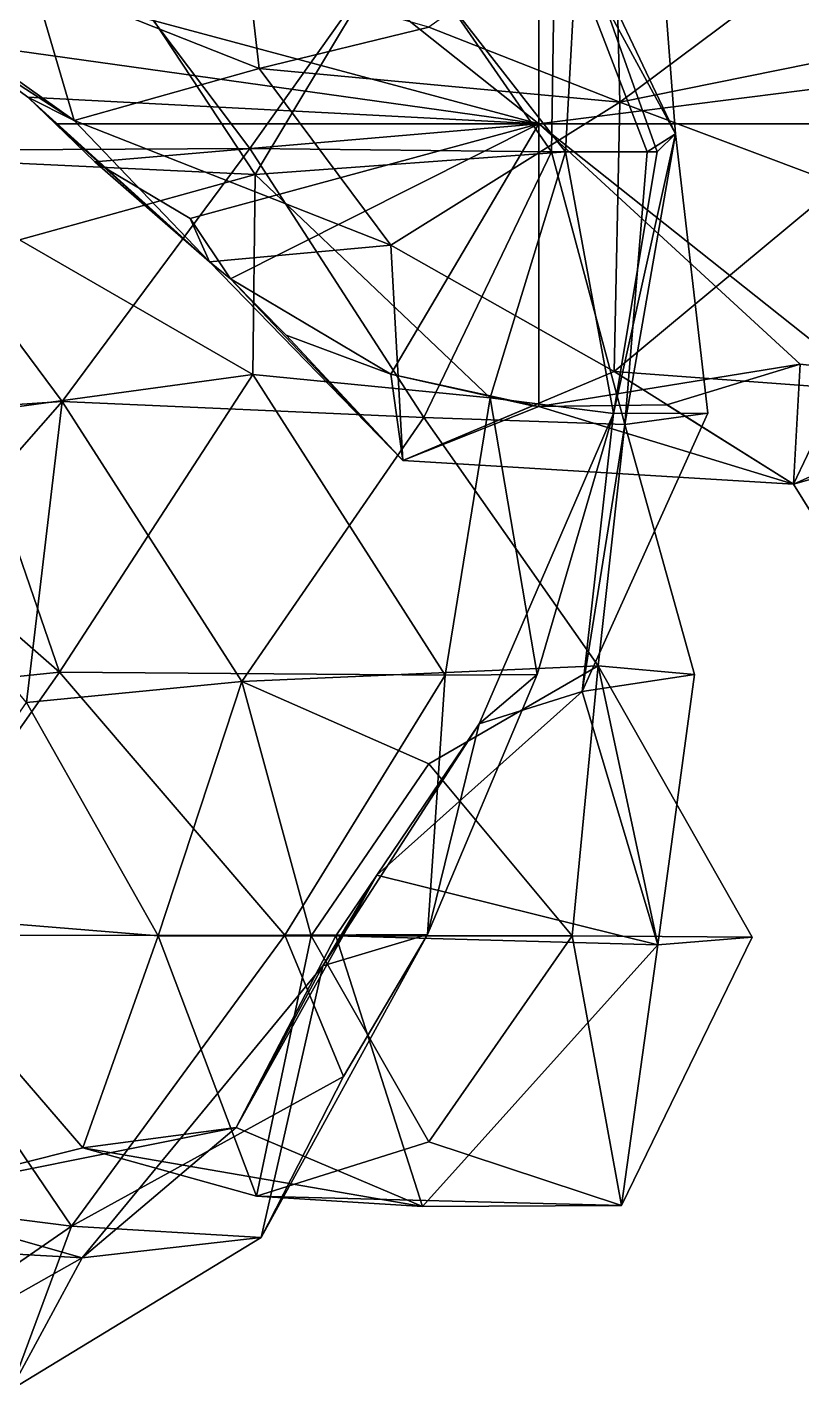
# Model space of a CAD drawing. Extents: x 290083 to 295691, y 4553739 to 4561622.
# Drawn here: x 295235.1 to 295287.9, y 4559660 to 4559752.9 of the extents above; entities that cross this region are included whole.
import ezdxf

# ---------------------------------------------------------------- set-up
doc = ezdxf.new("R2010")
doc.units = 0
doc.layers.add('Au_ppm_Pref_-_0_3', color=7, linetype='CONTINUOUS')

msp = doc.modelspace()

# ---------------------------------------------------------------- linework, layer by layer
at = {"layer": 'Au_ppm_Pref_-_0_3'}
for points in [[(295270, 4559746.296, 1880.047), (295220, 4559759.689, 1879.324), (295220, 4559785.981, 1873.488)], [(295220, 4559785.981, 1873.488), (295270, 4559785.981, 1875.981), (295270, 4559746.296, 1880.047)], [(295314.546, 4559759.851, 1882.412), (295313.134, 4559751.746, 1884.609), (295270, 4559785.981, 1875.981)], [(295270, 4559746.296, 1880.047), (295270, 4559785.981, 1875.981), (295313.134, 4559751.746, 1884.609)], [(295224.181, 4559744.079, 1799.622), (295237.581, 4559762.686, 1801.383), (295210.875, 4559760.768, 1800.137)], [(295224.181, 4559744.079, 1799.622), (295250.647, 4559742.833, 1800.165), (295237.581, 4559762.686, 1801.383)], [(295260.379, 4559759.046, 1801.66), (295237.581, 4559762.686, 1801.383), (295250.647, 4559742.833, 1800.165)], [(295271.135, 4559760.703, 1816.9), (295278.067, 4559762.183, 1811.494), (295279.343, 4559745.609, 1811.83)], [(295279.343, 4559745.609, 1811.83), (295278.067, 4559762.183, 1811.494), (295272.68, 4559759.618, 1806.333)], [(295224.751, 4559744.459, 1822.501), (295211.016, 4559761.589, 1822.92), (295237.673, 4559761.363, 1822.296)], [(295224.751, 4559744.459, 1822.501), (295237.673, 4559761.363, 1822.296), (295250.3, 4559744.611, 1822.346)], [(295237.673, 4559761.363, 1822.296), (295260.647, 4559759.163, 1821.493), (295250.3, 4559744.611, 1822.346)], [(295275.539, 4559747.761, 1872.217), (295275.191, 4559761.873, 1864.869), (295262.498, 4559752.874, 1867.784)], [(295275.539, 4559747.761, 1872.217), (295290.486, 4559758.933, 1868.489), (295275.191, 4559761.873, 1864.869)], [(295260.647, 4559759.163, 1821.493), (295271.135, 4559760.703, 1816.9), (295270.877, 4559744.365, 1821.383)], [(295277.407, 4559744.365, 1817.433), (295270.877, 4559744.365, 1821.383), (295271.135, 4559760.703, 1816.9)], [(295277.407, 4559744.365, 1817.433), (295271.135, 4559760.703, 1816.9), (295279.343, 4559745.609, 1811.83)], [(295270, 4559746.296, 1880.047), (295229.994, 4559751.87, 1880.609), (295220, 4559759.689, 1879.324)], [(295260.647, 4559759.163, 1821.493), (295270.877, 4559744.365, 1821.383), (295250.3, 4559744.611, 1822.346)], [(295272.68, 4559759.618, 1806.333), (295260.379, 4559759.046, 1801.66), (295271.82, 4559744.365, 1801.16)], [(295278.088, 4559744.365, 1805.555), (295272.68, 4559759.618, 1806.333), (295271.82, 4559744.365, 1801.16)], [(295278.088, 4559744.365, 1805.555), (295279.343, 4559745.609, 1811.83), (295272.68, 4559759.618, 1806.333)], [(295260.379, 4559759.046, 1801.66), (295250.647, 4559742.833, 1800.165), (295271.82, 4559744.365, 1801.16)], [(295275.539, 4559747.761, 1872.217), (295297.254, 4559752.148, 1872.048), (295290.486, 4559758.933, 1868.489)], [(295238.298, 4559746.505, 1876.984), (295223.631, 4559756.947, 1877.176), (295229.994, 4559751.87, 1880.609)], [(295238.298, 4559746.505, 1876.984), (295235.466, 4559756.184, 1869.752), (295223.631, 4559756.947, 1877.176)], [(295250.202, 4559756.408, 1864.443), (295235.466, 4559756.184, 1869.752), (295250.93, 4559750.069, 1871.221)], [(295250.93, 4559750.069, 1871.221), (295262.498, 4559752.874, 1867.784), (295250.202, 4559756.408, 1864.443)], [(295250.93, 4559750.069, 1871.221), (295235.466, 4559756.184, 1869.752), (295238.298, 4559746.505, 1876.984)], [(295275.539, 4559747.761, 1872.217), (295262.498, 4559752.874, 1867.784), (295250.93, 4559750.069, 1871.221)], [(295270, 4559746.296, 1880.047), (295235.146, 4559748.097, 1881.215), (295229.994, 4559751.87, 1880.609)], [(295238.298, 4559746.505, 1876.984), (295229.994, 4559751.87, 1880.609), (295235.146, 4559748.097, 1881.215)], [(295313.134, 4559751.746, 1884.609), (295312.897, 4559746.296, 1885.139), (295270, 4559746.296, 1880.047)], [(295275.539, 4559747.761, 1872.217), (295290.499, 4559742.157, 1874.769), (295297.254, 4559752.148, 1872.048)], [(295238.298, 4559746.505, 1876.984), (295259.912, 4559738.002, 1875.925), (295250.93, 4559750.069, 1871.221)], [(295275.539, 4559747.761, 1872.217), (295250.93, 4559750.069, 1871.221), (295259.912, 4559738.002, 1875.925)], [(295270, 4559746.296, 1880.047), (295237.041, 4559746.296, 1881.53), (295235.146, 4559748.097, 1881.215)], [(295247.548, 4559736.868, 1881.375), (295235.146, 4559748.097, 1881.215), (295237.041, 4559746.296, 1881.53)], [(295247.548, 4559736.868, 1881.375), (295238.298, 4559746.505, 1876.984), (295235.146, 4559748.097, 1881.215)], [(295275.539, 4559747.761, 1872.217), (295259.912, 4559738.002, 1875.925), (295275.15, 4559729.408, 1877.919)], [(295275.539, 4559747.761, 1872.217), (295275.15, 4559729.408, 1877.919), (295290.499, 4559742.157, 1874.769)], [(295239.72, 4559743.689, 1882.178), (295237.041, 4559746.296, 1881.53), (295270, 4559746.296, 1880.047)], [(295247.548, 4559736.868, 1881.375), (295237.041, 4559746.296, 1881.53), (295239.72, 4559743.689, 1882.178)], [(295247.548, 4559736.868, 1881.375), (295259.912, 4559738.002, 1875.925), (295238.298, 4559746.505, 1876.984)], [(295246.224, 4559739.827, 1883.025), (295239.72, 4559743.689, 1882.178), (295270, 4559746.296, 1880.047)], [(295270, 4559746.296, 1880.047), (295248.971, 4559735.714, 1884.115), (295246.224, 4559739.827, 1883.025)], [(295259.921, 4559729.217, 1885.539), (295248.971, 4559735.714, 1884.115), (295270, 4559746.296, 1880.047)], [(295270, 4559727.01, 1885.736), (295259.921, 4559729.217, 1885.539), (295270, 4559746.296, 1880.047)], [(295291.118, 4559729.535, 1886.262), (295287.839, 4559729.901, 1885.957), (295270, 4559746.296, 1880.047)], [(295287.839, 4559729.901, 1885.957), (295270, 4559727.01, 1885.736), (295270, 4559746.296, 1880.047)], [(295312.897, 4559746.296, 1885.139), (295291.118, 4559729.535, 1886.262), (295270, 4559746.296, 1880.047)], [(295275.103, 4559726.543, 1805.554), (295279.343, 4559745.609, 1811.83), (295278.088, 4559744.365, 1805.555)], [(295281.537, 4559726.547, 1811.494), (295279.343, 4559745.609, 1811.83), (295275.103, 4559726.543, 1805.554)], [(295277.407, 4559744.365, 1817.433), (295279.343, 4559745.609, 1811.83), (295275.884, 4559725.794, 1817.509)], [(295275.884, 4559725.794, 1817.509), (295279.343, 4559745.609, 1811.83), (295281.537, 4559726.547, 1811.494)], [(295224.751, 4559744.459, 1822.501), (295237.483, 4559727.361, 1822.472), (295211.919, 4559725.642, 1822.567)], [(295224.751, 4559744.459, 1822.501), (295250.3, 4559744.611, 1822.346), (295237.483, 4559727.361, 1822.472)], [(295250.3, 4559744.611, 1822.346), (295262.152, 4559726.261, 1822.558), (295237.483, 4559727.361, 1822.472)], [(295262.152, 4559726.261, 1822.558), (295250.3, 4559744.611, 1822.346), (295270.877, 4559744.365, 1821.383)], [(295266.695, 4559727.613, 1798.921), (295271.82, 4559744.365, 1801.16), (295250.647, 4559742.833, 1800.165)], [(295262.152, 4559726.261, 1822.558), (295270.877, 4559744.365, 1821.383), (295275.884, 4559725.794, 1817.509)], [(295271.82, 4559744.365, 1801.16), (295266.695, 4559727.613, 1798.921), (295275.103, 4559726.543, 1805.554)], [(295277.407, 4559744.365, 1817.433), (295275.884, 4559725.794, 1817.509), (295270.877, 4559744.365, 1821.383)], [(295278.088, 4559744.365, 1805.555), (295271.82, 4559744.365, 1801.16), (295275.103, 4559726.543, 1805.554)], [(295224.181, 4559744.079, 1799.622), (295234.575, 4559738.372, 1794.39), (295250.647, 4559742.833, 1800.165)], [(295247.548, 4559736.868, 1881.375), (295239.72, 4559743.689, 1882.178), (295246.224, 4559739.827, 1883.025)], [(295250.647, 4559742.833, 1800.165), (295234.575, 4559738.372, 1794.39), (295250.485, 4559729.203, 1793.247)], [(295250.647, 4559742.833, 1800.165), (295250.485, 4559729.203, 1793.247), (295266.695, 4559727.613, 1798.921)], [(295275.15, 4559729.408, 1877.919), (295300.359, 4559727.53, 1876.674), (295290.499, 4559742.157, 1874.769)], [(295247.548, 4559736.868, 1881.375), (295246.224, 4559739.827, 1883.025), (295248.971, 4559735.714, 1884.115)], [(295234.575, 4559738.372, 1794.39), (295231.219, 4559726.547, 1790.603), (295250.485, 4559729.203, 1793.247)], [(295260.719, 4559723.318, 1882.81), (295259.912, 4559738.002, 1875.925), (295247.548, 4559736.868, 1881.375)], [(295275.15, 4559729.408, 1877.919), (295259.912, 4559738.002, 1875.925), (295260.719, 4559723.318, 1882.81)], [(295248.971, 4559735.714, 1884.115), (295260.719, 4559723.318, 1882.81), (295247.548, 4559736.868, 1881.375)], [(295259.921, 4559729.217, 1885.539), (295252.776, 4559731.864, 1885.079), (295248.971, 4559735.714, 1884.115)], [(295260.719, 4559723.318, 1882.81), (295248.971, 4559735.714, 1884.115), (295252.776, 4559731.864, 1885.079)], [(295259.921, 4559729.217, 1885.539), (295260.719, 4559723.318, 1882.81), (295252.776, 4559731.864, 1885.079)], [(295260.719, 4559723.318, 1882.81), (295287.394, 4559721.708, 1883.017), (295275.15, 4559729.408, 1877.919)], [(295287.839, 4559729.901, 1885.957), (295278.737, 4559727.117, 1886.23), (295270, 4559727.01, 1885.736)], [(295287.394, 4559721.708, 1883.017), (295300.359, 4559727.53, 1876.674), (295275.15, 4559729.408, 1877.919)], [(295287.839, 4559729.901, 1885.957), (295287.394, 4559721.708, 1883.017), (295278.737, 4559727.117, 1886.23)], [(295291.118, 4559729.535, 1886.262), (295287.394, 4559721.708, 1883.017), (295287.839, 4559729.901, 1885.957)], [(295304.169, 4559726.458, 1886.909), (295287.394, 4559721.708, 1883.017), (295291.118, 4559729.535, 1886.262)], [(295231.219, 4559726.547, 1790.603), (295237.315, 4559708.888, 1793.375), (295250.485, 4559729.203, 1793.247)], [(295237.315, 4559708.888, 1793.375), (295263.617, 4559708.692, 1793.474), (295250.485, 4559729.203, 1793.247)], [(295266.695, 4559727.613, 1798.921), (295250.485, 4559729.203, 1793.247), (295263.617, 4559708.692, 1793.474)], [(295270, 4559727.01, 1885.736), (295269.587, 4559727.049, 1885.743), (295259.921, 4559729.217, 1885.539)], [(295269.587, 4559727.049, 1885.743), (295260.719, 4559723.318, 1882.81), (295259.921, 4559729.217, 1885.539)], [(295266.695, 4559727.613, 1798.921), (295263.617, 4559708.692, 1793.474), (295269.903, 4559708.729, 1801.099)], [(295275.103, 4559726.543, 1805.554), (295266.695, 4559727.613, 1798.921), (295269.903, 4559708.729, 1801.099)], [(295211.919, 4559725.642, 1822.567), (295237.483, 4559727.361, 1822.472), (295227.427, 4559715.914, 1822.111)], [(295237.483, 4559727.361, 1822.472), (295235.06, 4559706.833, 1818.908), (295227.427, 4559715.914, 1822.111)], [(295249.741, 4559708.253, 1822.847), (295235.06, 4559706.833, 1818.908), (295237.483, 4559727.361, 1822.472)], [(295249.741, 4559708.253, 1822.847), (295237.483, 4559727.361, 1822.472), (295262.152, 4559726.261, 1822.558)], [(295269.587, 4559727.049, 1885.743), (295270, 4559727.01, 1885.736), (295260.719, 4559723.318, 1882.81)], [(295270, 4559727.01, 1885.736), (295287.394, 4559721.708, 1883.017), (295260.719, 4559723.318, 1882.81)], [(295287.394, 4559721.708, 1883.017), (295270, 4559727.01, 1885.736), (295278.737, 4559727.117, 1886.23)], [(295300.359, 4559727.53, 1876.674), (295287.394, 4559721.708, 1883.017), (295296.238, 4559707.505, 1883.357)], [(295231.219, 4559726.547, 1790.603), (295224.7, 4559719.896, 1791.459), (295237.315, 4559708.888, 1793.375)], [(295249.741, 4559708.253, 1822.847), (295262.152, 4559726.261, 1822.558), (295274.048, 4559709.323, 1823.553)], [(295274.048, 4559709.323, 1823.553), (295262.152, 4559726.261, 1822.558), (295275.884, 4559725.794, 1817.509)], [(295272.957, 4559707.578, 1811.74), (295275.103, 4559726.543, 1805.554), (295265.944, 4559705.376, 1806.146)], [(295265.944, 4559705.376, 1806.146), (295275.103, 4559726.543, 1805.554), (295269.903, 4559708.729, 1801.099)], [(295272.957, 4559707.578, 1811.74), (295275.884, 4559725.794, 1817.509), (295281.537, 4559726.547, 1811.494)], [(295272.957, 4559707.578, 1811.74), (295281.537, 4559726.547, 1811.494), (295275.103, 4559726.543, 1805.554)], [(295280.627, 4559708.729, 1817.433), (295275.884, 4559725.794, 1817.509), (295272.957, 4559707.578, 1811.74)], [(295274.048, 4559709.323, 1823.553), (295275.884, 4559725.794, 1817.509), (295280.627, 4559708.729, 1817.433)], [(295296.238, 4559707.505, 1883.357), (295287.394, 4559721.708, 1883.017), (295304.169, 4559726.458, 1886.909)], [(295224.7, 4559719.896, 1791.459), (295211.965, 4559706.291, 1791.11), (295237.315, 4559708.888, 1793.375)], [(295249.741, 4559708.253, 1822.847), (295274.048, 4559709.323, 1823.553), (295262.498, 4559702.64, 1827.282)], [(295272.292, 4559690.911, 1827.99), (295262.498, 4559702.64, 1827.282), (295274.048, 4559709.323, 1823.553)], [(295272.292, 4559690.911, 1827.99), (295274.048, 4559709.323, 1823.553), (295284.564, 4559690.818, 1823.141)], [(295284.564, 4559690.818, 1823.141), (295274.048, 4559709.323, 1823.553), (295278.128, 4559690.311, 1816.672)], [(295274.048, 4559709.323, 1823.553), (295280.627, 4559708.729, 1817.433), (295278.128, 4559690.311, 1816.672)], [(295211.965, 4559706.291, 1791.11), (295224.67, 4559690.931, 1791.25), (295237.315, 4559708.888, 1793.375)], [(295237.315, 4559708.888, 1793.375), (295224.67, 4559690.931, 1791.25), (295252.669, 4559690.968, 1791.861)], [(295249.741, 4559708.253, 1822.847), (295244.026, 4559690.911, 1822.011), (295235.06, 4559706.833, 1818.908)], [(295237.315, 4559708.888, 1793.375), (295252.669, 4559690.968, 1791.861), (295263.617, 4559708.692, 1793.474)], [(295249.741, 4559708.253, 1822.847), (295254.487, 4559690.911, 1827.149), (295244.026, 4559690.911, 1822.011)], [(295249.741, 4559708.253, 1822.847), (295262.498, 4559702.64, 1827.282), (295254.487, 4559690.911, 1827.149)], [(295262.407, 4559691.016, 1799.585), (295263.617, 4559708.692, 1793.474), (295252.669, 4559690.968, 1791.861)], [(295262.407, 4559691.016, 1799.585), (295265.944, 4559705.376, 1806.146), (295269.903, 4559708.729, 1801.099)], [(295262.407, 4559691.016, 1799.585), (295269.903, 4559708.729, 1801.099), (295263.617, 4559708.692, 1793.474)], [(295278.128, 4559690.311, 1816.672), (295280.627, 4559708.729, 1817.433), (295272.957, 4559707.578, 1811.74)], [(295258.96, 4559695.044, 1812.365), (295278.128, 4559690.311, 1816.672), (295272.957, 4559707.578, 1811.74)], [(295265.944, 4559705.376, 1806.146), (295258.96, 4559695.044, 1812.365), (295272.957, 4559707.578, 1811.74)], [(295244.026, 4559690.911, 1822.011), (295225.091, 4559692.459, 1816.656), (295235.06, 4559706.833, 1818.908)], [(295258.96, 4559695.044, 1812.365), (295265.944, 4559705.376, 1806.146), (295255.264, 4559688.87, 1806.217)], [(295262.407, 4559691.016, 1799.585), (295255.264, 4559688.87, 1806.217), (295265.944, 4559705.376, 1806.146)], [(295272.292, 4559690.911, 1827.99), (295254.487, 4559690.911, 1827.149), (295262.498, 4559702.64, 1827.282)], [(295256.166, 4559690.911, 1814.479), (295258.96, 4559695.044, 1812.365), (295249.364, 4559677.853, 1811.198)], [(295258.96, 4559695.044, 1812.365), (295255.264, 4559688.87, 1806.217), (295249.364, 4559677.853, 1811.198)], [(295278.128, 4559690.311, 1816.672), (295258.96, 4559695.044, 1812.365), (295256.166, 4559690.911, 1814.479)], [(295225.091, 4559692.459, 1816.656), (295238.901, 4559676.453, 1817.069), (295224.831, 4559672.933, 1811.551)], [(295244.026, 4559690.911, 1822.011), (295238.901, 4559676.453, 1817.069), (295225.091, 4559692.459, 1816.656)], [(295215.317, 4559674.01, 1793.951), (295238.122, 4559671.132, 1793.493), (295224.67, 4559690.931, 1791.25)], [(295252.669, 4559690.968, 1791.861), (295224.67, 4559690.931, 1791.25), (295238.122, 4559671.132, 1793.493)], [(295256.672, 4559681.332, 1793.676), (295252.669, 4559690.968, 1791.861), (295238.122, 4559671.132, 1793.493)], [(295244.026, 4559690.911, 1822.011), (295250.757, 4559673.159, 1823.206), (295238.901, 4559676.453, 1817.069)], [(295250.757, 4559673.159, 1823.206), (295244.026, 4559690.911, 1822.011), (295254.487, 4559690.911, 1827.149)], [(295256.166, 4559690.911, 1814.479), (295249.364, 4559677.853, 1811.198), (295262.062, 4559672.468, 1817.241)], [(295250.757, 4559673.159, 1823.206), (295254.487, 4559690.911, 1827.149), (295262.498, 4559676.87, 1828.053)], [(295262.407, 4559691.016, 1799.585), (295251.069, 4559670.351, 1799.488), (295255.264, 4559688.87, 1806.217)], [(295262.407, 4559691.016, 1799.585), (295256.672, 4559681.332, 1793.676), (295251.069, 4559670.351, 1799.488)], [(295262.407, 4559691.016, 1799.585), (295252.669, 4559690.968, 1791.861), (295256.672, 4559681.332, 1793.676)], [(295272.292, 4559690.911, 1827.99), (295262.498, 4559676.87, 1828.053), (295254.487, 4559690.911, 1827.149)], [(295262.062, 4559672.468, 1817.241), (295278.128, 4559690.311, 1816.672), (295256.166, 4559690.911, 1814.479)], [(295272.292, 4559690.911, 1827.99), (295275.644, 4559672.526, 1823.582), (295262.498, 4559676.87, 1828.053)], [(295275.644, 4559672.526, 1823.582), (295272.292, 4559690.911, 1827.99), (295284.564, 4559690.818, 1823.141)], [(295278.128, 4559690.311, 1816.672), (295275.644, 4559672.526, 1823.582), (295284.564, 4559690.818, 1823.141)], [(295275.644, 4559672.526, 1823.582), (295278.128, 4559690.311, 1816.672), (295262.062, 4559672.468, 1817.241)], [(295249.364, 4559677.853, 1811.198), (295255.264, 4559688.87, 1806.217), (295238.86, 4559668.954, 1805.816)], [(295255.264, 4559688.87, 1806.217), (295251.069, 4559670.351, 1799.488), (295238.86, 4559668.954, 1805.816)], [(295251.069, 4559670.351, 1799.488), (295256.672, 4559681.332, 1793.676), (295238.122, 4559671.132, 1793.493)], [(295238.901, 4559676.453, 1817.069), (295249.364, 4559677.853, 1811.198), (295224.831, 4559672.933, 1811.551)], [(295249.364, 4559677.853, 1811.198), (295238.86, 4559668.954, 1805.816), (295224.831, 4559672.933, 1811.551)], [(295249.364, 4559677.853, 1811.198), (295238.901, 4559676.453, 1817.069), (295262.062, 4559672.468, 1817.241)], [(295250.757, 4559673.159, 1823.206), (295262.062, 4559672.468, 1817.241), (295238.901, 4559676.453, 1817.069)], [(295250.757, 4559673.159, 1823.206), (295262.498, 4559676.87, 1828.053), (295275.644, 4559672.526, 1823.582)], [(295224.7, 4559661.873, 1795.875), (295238.122, 4559671.132, 1793.493), (295215.317, 4559674.01, 1793.951)], [(295224.831, 4559672.933, 1811.551), (295238.86, 4559668.954, 1805.816), (295210.459, 4559670.551, 1805.22)], [(295250.757, 4559673.159, 1823.206), (295275.644, 4559672.526, 1823.582), (295262.062, 4559672.468, 1817.241)], [(295233.982, 4559659.968, 1799.615), (295238.122, 4559671.132, 1793.493), (295224.7, 4559661.873, 1795.875)], [(295251.069, 4559670.351, 1799.488), (295238.122, 4559671.132, 1793.493), (295233.982, 4559659.968, 1799.615)], [(295238.86, 4559668.954, 1805.816), (295224.7, 4559660.977, 1803.654), (295210.459, 4559670.551, 1805.22)], [(295238.86, 4559668.954, 1805.816), (295251.069, 4559670.351, 1799.488), (295233.982, 4559659.968, 1799.615)], [(295224.7, 4559660.977, 1803.654), (295238.86, 4559668.954, 1805.816), (295233.982, 4559659.968, 1799.615)]]:
    msp.add_3dface(points, dxfattribs=at)

doc.saveas('drawing.dxf')
